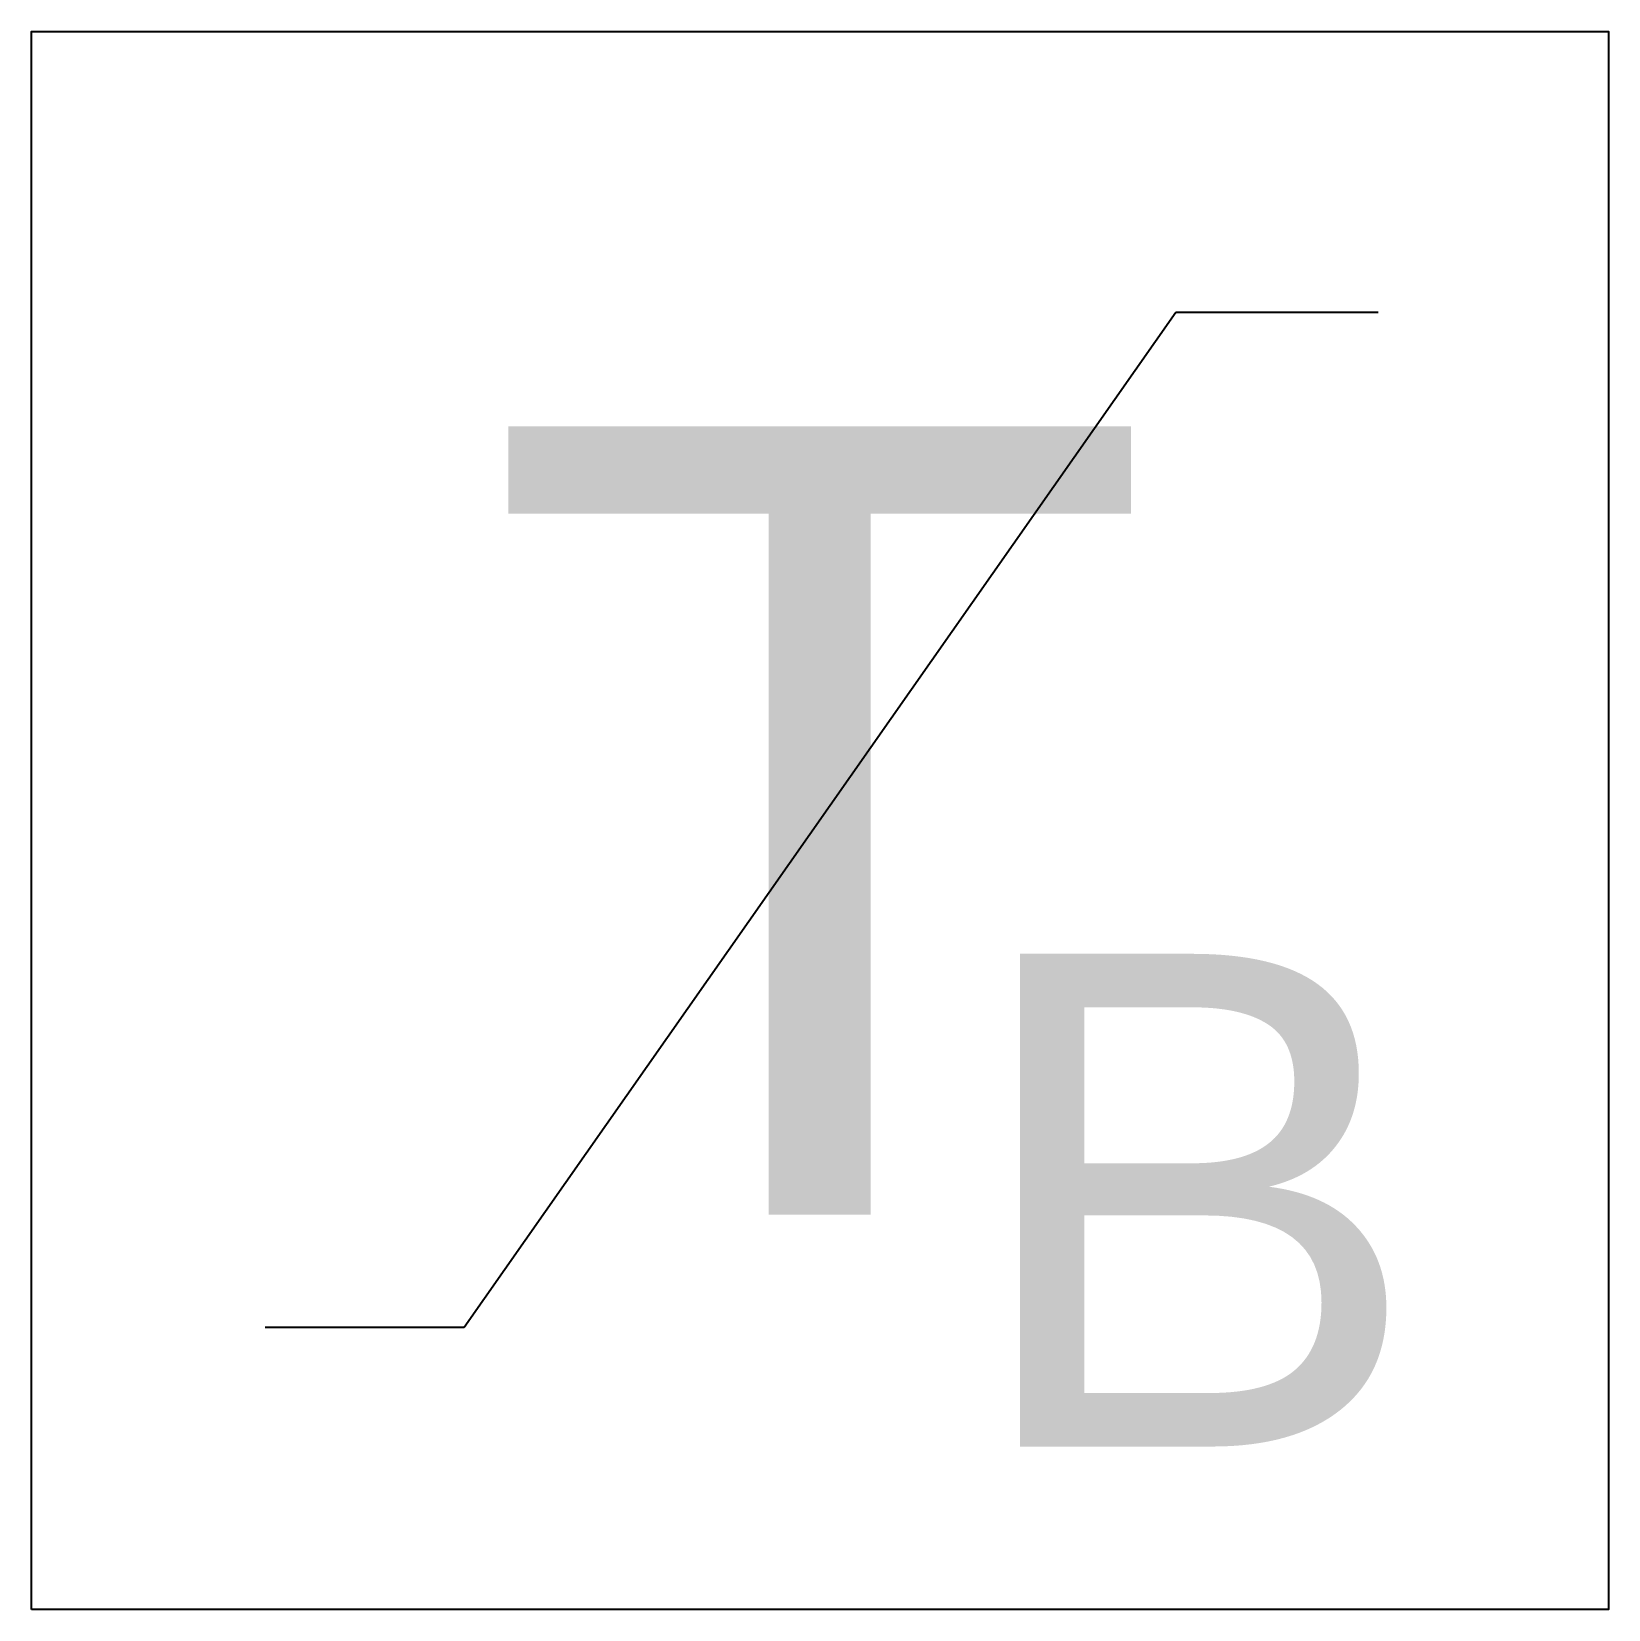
# Model space of a CAD drawing. Header units: millimetres. Extents: x -100 to 100, y -100 to 100.
import ezdxf
from ezdxf.enums import TextEntityAlignment as Align

# ---------------------------------------------------------------- set-up
doc = ezdxf.new("R2010")
doc.units = ezdxf.units.MM
doc.styles.add('EHS_Text', font='arial.ttf')

msp = doc.modelspace()

# ---------------------------------------------------------------- linework, layer by layer
at = {"color": 0, "linetype": 'ByBlock', "lineweight": -2}
for p, q in [((45.14, 64.45), (-45.14, -64.3)), ((70.81, 64.45), (45.14, 64.45)), ((-45.14, -64.3), (-70.36, -64.3))]:
    msp.add_line(p, q, dxfattribs=at)
msp.add_lwpolyline([(-100, -100.07), (-100, 100.07), (100, 100.07), (100, -100.07)], close=True, dxfattribs=at)

# ---------------------------------------------------------------- texts
at = {"color": 0, "linetype": 'ByBlock', "lineweight": -2, "style": 'EHS_Text'}
msp.add_text('T', height=100, dxfattribs=at).set_placement((0, 0), align=Align.MIDDLE_CENTER)
msp.add_text('B', height=62.5, dxfattribs=at).set_placement((18.21, -79.41))

doc.saveas('drawing.dxf')
